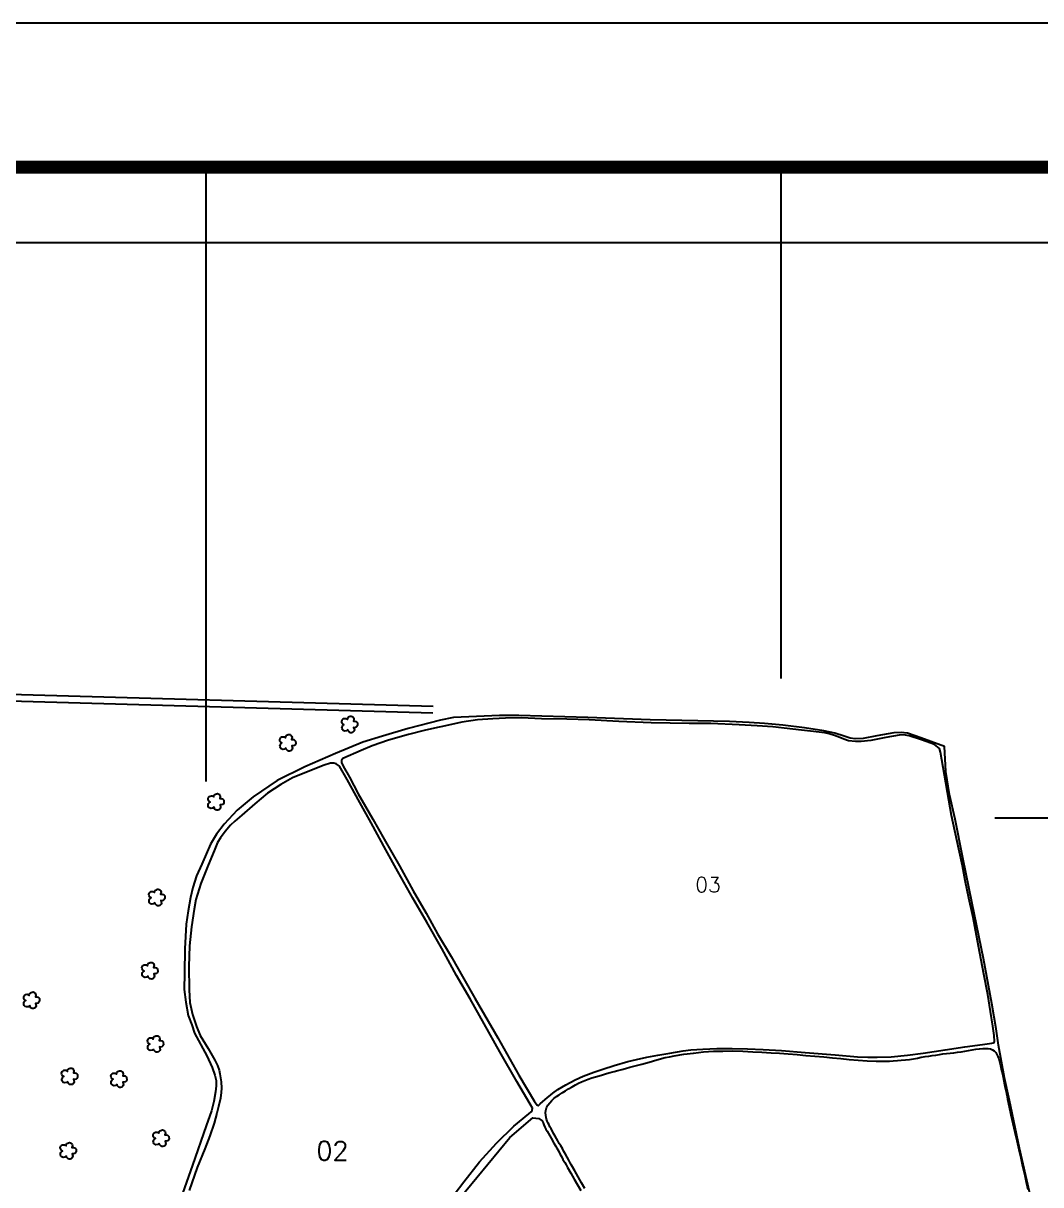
# Model space of a CAD drawing. Extents: x 753852 to 757564, y 7817516 to 7820141.
# Drawn here: x 755291 to 756176, y 7819131 to 7820141 of the extents above; entities that cross this region are included whole.
import ezdxf

# ---------------------------------------------------------------- set-up
doc = ezdxf.new("R2010")
doc.units = 0
doc.header["$MEASUREMENT"] = 0
doc.linetypes.add('CONTINUO', pattern=[0])
doc.linetypes.add('LIN0', pattern=[0])
for name, color, linetype in [('0114000435', 1, 'Continuous'), ('0114000435002', 5, 'Continuous'), ('0114000435003', 5, 'Continuous'), ('_SIMBOLO ARVORE', 118, 'Continuous'), ('ESTRADA', 1, 'Continuous'), ('MALHA', 8, 'Continuous'), ('MARGEM', 5, 'Continuous'), ('TEXTO', 7, 'Continuous'), ('TEXTO_NUN_TAL', 7, 'Continuous')]:
    doc.layers.add(name, color=color, linetype=linetype)
doc.layers.add('0114000435066', color=5, linetype='Continuous', lineweight=25)
doc.layers.add('0114000435067', color=5, linetype='Continuous', lineweight=25)
doc.styles.add('ROMANS', font='romans')

msp = doc.modelspace()

# ---------------------------------------------------------------- linework, layer by layer
at = {"layer": '0114000435', "linetype": 'ByBlock'}
msp.add_lwpolyline([(756172.4, 7819097.2), (756157.6, 7819162.9), (756148.7, 7819204.5), (756144.5, 7819224.1), (756139.1, 7819252.5), (756137.1, 7819266.7), (756133.3, 7819288.7), (756126.1, 7819327.9), (756116.4, 7819375.5), (756108.2, 7819415.3), (756101.4, 7819448.9), (756096.6, 7819470.2), (756093.4, 7819490.4), (756092.2, 7819511.9), (756071.8, 7819519.7), (756060.1, 7819523.7), (756054.7, 7819524.2), (756048.2, 7819523.9), (756033.5, 7819521.2), (756021.5, 7819519), (756014.7, 7819518.6), (756010.2, 7819519.3), (756005, 7819520.9), (755997, 7819523.6), (755987.4, 7819525.6), (755970.5, 7819528.3), (755951.7, 7819530.5), (755935.8, 7819532), (755922.3, 7819532.9), (755905.4, 7819533.7), (755836.2, 7819535.3), (755782.2, 7819537.3), (755722.2, 7819539), (755705.4, 7819538.9), (755665.3, 7819537.2), (755654.1, 7819534.9), (755625.9, 7819527.7), (755603.5, 7819520.9), (755586.5, 7819515.7), (755562.7, 7819506), (755536, 7819494.4), (755512.1, 7819482.4), (755491.1, 7819468.4), (755477.3, 7819456.8), (755465.9, 7819444.4), (755459.3, 7819435.7), (755453.9, 7819427.2), (755446.4, 7819409.9), (755441.8, 7819399.7), (755438.6, 7819389.4), (755436.6, 7819380.7), (755434.6, 7819369.3), (755432.8, 7819357.7), (755431.8, 7819336.3), (755431.4, 7819315), (755431.2, 7819300.8), (755432.5, 7819289.9), (755434.6, 7819278.2), (755437.7, 7819270.1), (755440.2, 7819262.9), (755450.7, 7819243.1), (755455.4, 7819233), (755457.8, 7819226.5), (755459, 7819221.8), (755459.1, 7819217.2), (755458.5, 7819211.8), (755457, 7819203.6), (755454.8, 7819195.3), (755450.4, 7819182.3), (755438.3, 7819148.2), (755429.6, 7819123.4)], dxfattribs=at)
at = {"layer": '0114000435002', "linetype": 'ByBlock'}
msp.add_lwpolyline([(755666, 7819122.7), (755674.2, 7819133.8), (755687.9, 7819151.1), (755702.6, 7819167.3), (755717.9, 7819182.2), (755730.9, 7819192.8), (755732.8, 7819194.6), (755733.7, 7819195.6), (755733.9, 7819197.6), (755732, 7819201.1), (755720.5, 7819220.8), (755705.6, 7819246.7), (755692, 7819271.1), (755679.7, 7819292.8), (755668, 7819313.1), (755655.1, 7819336.6), (755642.2, 7819359.3), (755630, 7819380.3), (755616.8, 7819403.5), (755606.5, 7819422.1), (755593.8, 7819445.6), (755584, 7819463.4), (755573, 7819483.4), (755566.1, 7819495), (755563.2, 7819497.1), (755561.2, 7819497.6), (755558.5, 7819497.5), (755552.8, 7819495.7), (755546.1, 7819493.1), (755525.3, 7819484.8), (755515.1, 7819479.1), (755503.5, 7819471.4), (755492.5, 7819462.1), (755481.3, 7819452.3), (755475.2, 7819447.2), (755471.4, 7819443.6), (755466.9, 7819438.1), (755462.7, 7819432.7), (755460.2, 7819428.5), (755457.2, 7819421.3), (755452.1, 7819408.9), (755445.7, 7819393), (755441.3, 7819379), (755439.7, 7819370.7), (755437.5, 7819355.2), (755435.9, 7819338.8), (755435.2, 7819320.9), (755435.4, 7819300.5), (755436.2, 7819289.4), (755438.3, 7819279.2), (755442, 7819268.7), (755445.1, 7819260.9), (755452.1, 7819249.6), (755457.9, 7819239.4), (755460, 7819234.9), (755461.5, 7819230.8), (755462.1, 7819227.5), (755463.4, 7819220.7), (755463.6, 7819215.1), (755463.2, 7819211.3), (755462.8, 7819206.5), (755461.1, 7819199.1), (755459.5, 7819193.4), (755457.3, 7819184.8), (755453.4, 7819173.7), (755449, 7819162.3), (755442.4, 7819146), (755435.5, 7819126.1)], dxfattribs=at)
at = {"layer": '0114000435003', "linetype": 'ByBlock'}
msp.add_lwpolyline([(755683.8, 7819293.3), (755703.8, 7819258.7), (755722, 7819226.5), (755735.8, 7819203.6), (755738, 7819200.4), (755738.8, 7819199.8), (755740.8, 7819201.5), (755744.9, 7819205.1), (755751.7, 7819210.8), (755756, 7819213.8), (755763.1, 7819218), (755771.2, 7819222.3), (755778, 7819225.4), (755787.2, 7819228.9), (755795.1, 7819231.7), (755805, 7819234.7), (755816.9, 7819238.3), (755824.3, 7819240), (755833.3, 7819242), (755843, 7819243.8), (755853.5, 7819245.6), (755865.1, 7819247.5), (755871.7, 7819248.3), (755882.2, 7819248.9), (755894.3, 7819249.6), (755907.7, 7819249.5), (755921.1, 7819249.4), (755934.7, 7819248.7), (755950.4, 7819247.9), (755971, 7819246.2), (755997.1, 7819244), (756016.5, 7819242.4), (756025.6, 7819242.1), (756033.8, 7819241.9), (756045.8, 7819242.3), (756060.2, 7819243.7), (756073.6, 7819245.6), (756092.7, 7819248.5), (756110, 7819251.1), (756125.2, 7819253.1), (756133.5, 7819254.3), (756134.7, 7819254.5), (756135.5, 7819254.9), (756135.7, 7819255.6), (756135.4, 7819260.8), (756134.3, 7819269.1), (756132.2, 7819281.6), (756129.9, 7819296.6), (756126.4, 7819314.2), (756123, 7819332.5), (756120, 7819347.7), (756117.1, 7819363.4), (756113.5, 7819380.3), (756110.3, 7819395.7), (756107.8, 7819408.3), (756104.8, 7819422.7), (756098.3, 7819452.2), (756088.9, 7819507.2), (756087.9, 7819510.2), (756083.5, 7819513.7), (756072.2, 7819517.8), (756061.4, 7819521.4), (756056.5, 7819522.2), (756052.7, 7819521.8), (756041.1, 7819519.9), (756028.2, 7819517.3), (756019.7, 7819516.3), (756014.9, 7819516.3), (756008.7, 7819517), (756004.6, 7819518.4), (756001.2, 7819520), (755996.7, 7819521.7), (755992.1, 7819523.1), (755988.1, 7819523.9), (755975.6, 7819525.3), (755967.9, 7819526.2), (755952.7, 7819528), (755943.1, 7819529.1), (755929.4, 7819530.1), (755913.7, 7819530.9), (755889, 7819531.9), (755870.1, 7819531.9), (755837.3, 7819532.7), (755809.2, 7819533.7), (755783.4, 7819535.3), (755764, 7819535.8), (755741.9, 7819536.2), (755724.4, 7819536.9), (755710.5, 7819536.7), (755699.6, 7819536), (755686.3, 7819535.1), (755672.5, 7819533.2), (755658.3, 7819530.1), (755648.7, 7819528), (755639.9, 7819525.8), (755626.2, 7819522.5), (755608.8, 7819517.5), (755594.6, 7819512.6), (755584.9, 7819508.5), (755569, 7819501.5), (755568, 7819500), (755567.9, 7819498.2), (755569.4, 7819494.9), (755574.8, 7819485.5), (755582.5, 7819471), (755595.1, 7819449), (755605, 7819431.4), (755618.5, 7819408.3), (755630.2, 7819386.6), (755641.5, 7819367.2), (755651.5, 7819349.2), (755663.3, 7819329.5), (755674.3, 7819310.2)], close=True, dxfattribs=at)
at = {"layer": '0114000435066'}
msp.add_lwpolyline([(755666.6, 7819114.4), (755714.2, 7819172.3), (755734.2, 7819189.2), (755739.5, 7819188.6), (755742.5, 7819186.8), (755743.2, 7819185), (755743.9, 7819183.2), (755744.8, 7819181.3), (755745.7, 7819179.5), (755746.7, 7819177.7), (755747.8, 7819175.7), (755749, 7819173.7), (755750.3, 7819171.5), (755752.6, 7819167.3), (755753.9, 7819165), (755755.2, 7819162.8), (755756.5, 7819160.5), (755757.8, 7819158.1), (755759.2, 7819155.7), (755760.5, 7819153.1), (755762, 7819150.6), (755763.3, 7819148.4), (755764.5, 7819146.2), (755767.4, 7819141.2), (755770.3, 7819136.1), (755776.1, 7819126)], dxfattribs=at)
at = {"layer": '0114000435067'}
msp.add_lwpolyline([(755779.6, 7819127.9), (755776.7, 7819132.9), (755773.8, 7819138.1), (755770.8, 7819143.2), (755768, 7819148.1), (755766.7, 7819150.3), (755765.5, 7819152.5), (755764.1, 7819155), (755762.8, 7819157.6), (755761.3, 7819160.1), (755760, 7819162.5), (755758.6, 7819164.9), (755757.3, 7819167), (755756, 7819169.2), (755753.8, 7819173.4), (755752.4, 7819175.7), (755751.3, 7819177.7), (755750.2, 7819179.6), (755749.2, 7819181.4), (755748.4, 7819183.1), (755747.5, 7819184.8), (755746.9, 7819186.4), (755746.3, 7819188), (755745.9, 7819189.7), (755745.5, 7819191.5), (755745.3, 7819193.6), (755745.5, 7819195.8), (755746.2, 7819198.1), (755747.4, 7819200.3), (755749, 7819202.4), (755750.8, 7819204.3), (755752.7, 7819206), (755754.8, 7819207.8), (755757.1, 7819209.4), (755759.7, 7819211.1), (755762.6, 7819212.8), (755765.4, 7819214.5), (755768.5, 7819216.2), (755771.4, 7819217.9), (755774, 7819219.3), (755776.6, 7819220.6), (755779.4, 7819221.8), (755782.5, 7819222.9), (755785.6, 7819224), (755788.7, 7819225), (755791.9, 7819225.9), (755795, 7819226.8), (755798.3, 7819227.7), (755801.5, 7819228.7), (755804.9, 7819229.6), (755808.2, 7819230.4), (755811.6, 7819231.3), (755815, 7819232.2), (755818.5, 7819233.2), (755822.1, 7819234.2), (755825.5, 7819235.1), (755829, 7819236), (755835.5, 7819237.8), (755842.2, 7819239.7), (755849.4, 7819241.6), (755853.2, 7819242.4), (755857.1, 7819243.2), (755865.5, 7819244.5), (755874, 7819245.6), (755882.7, 7819246.6), (755891.3, 7819247.1), (755899.5, 7819247.3), (755908, 7819247.4), (755916.8, 7819247.1), (755925.6, 7819246.8), (755933.4, 7819246.4), (755941.4, 7819245.8), (755948.7, 7819245.4), (755956.2, 7819244.8), (755964, 7819244.2), (755971.6, 7819243.6), (755979.4, 7819243), (755987.4, 7819242.2), (755994.9, 7819241.4), (756002.1, 7819240.8), (756009.5, 7819240), (756017.2, 7819239.4), (756025, 7819238.9), (756032.9, 7819238.6), (756040.8, 7819238.5), (756044.3, 7819238.5), (756047.7, 7819238.7), (756051.3, 7819239), (756054.7, 7819239.3), (756058.3, 7819239.7), (756061.7, 7819240.1), (756065.3, 7819240.7), (756068.8, 7819241.3), (756072.1, 7819241.9), (756075.5, 7819242.5), (756078.6, 7819243), (756081.6, 7819243.5), (756084.7, 7819243.9), (756087.8, 7819244.4), (756090.8, 7819244.8), (756093.9, 7819245.1), (756097.1, 7819245.5), (756100.3, 7819245.9), (756103.5, 7819246.4), (756106.8, 7819246.8), (756109.9, 7819247.3), (756113.2, 7819247.8), (756116.4, 7819248.4), (756119.6, 7819248.9), (756122.7, 7819249.3), (756125.5, 7819249.6), (756128, 7819249.7), (756130.3, 7819249.6), (756132.2, 7819249.2), (756133.9, 7819248.4), (756135.5, 7819247.4), (756136.8, 7819246), (756137.8, 7819244.4), (756138.7, 7819242.7), (756139.4, 7819240.7), (756140, 7819238.4), (756140.6, 7819236.1), (756141.2, 7819233.4), (756141.9, 7819230.5), (756142.6, 7819227.6), (756143.2, 7819224.5), (756143.8, 7819221.5), (756144.5, 7819218.4), (756145.1, 7819215.4), (756145.8, 7819212.2), (756146.4, 7819208.9), (756147, 7819205.5), (756148.5, 7819198.8), (756149.9, 7819191.9), (756151.7, 7819184.3), (756153.4, 7819176.8), (756155.1, 7819169.5), (756156.9, 7819161.9), (756158.6, 7819154.5), (756160.2, 7819147.3), (756161.7, 7819140.5), (756163.2, 7819133.5), (756164.6, 7819127)], dxfattribs=at)
at = {"layer": '_SIMBOLO ARVORE', "linetype": 'CONTINUO'}
for points in [[(755573.4, 7819526.7, 0), (755572.2, 7819525.6, 0), (755570.6, 7819525.4, 0), (755569.5, 7819525.9, 0), (755568.7, 7819526.7, 0), (755568.4, 7819527.6, 0), (755568.3, 7819528.9, 0), (755568.7, 7819529.7, 0), (755569.2, 7819530.3, 0), (755570.1, 7819531, 0), (755569.5, 7819531.1, 0), (755568.9, 7819531.6, 0), (755568.2, 7819532.7, 0), (755568.1, 7819533.9, 0), (755568.6, 7819535.3, 0), (755569.1, 7819535.7, 0), (755570, 7819536.3, 0), (755571, 7819536.4, 0), (755571.8, 7819536.3, 0), (755572.4, 7819536, 0), (755573.1, 7819535.4, 0), (755573.3, 7819536.6, 0), (755573.5, 7819537, 0), (755574, 7819537.7, 0), (755574.7, 7819538, 0), (755575.5, 7819538.3, 0), (755576.3, 7819538.4, 0), (755577.1, 7819538.2, 0), (755577.7, 7819537.9, 0), (755578.2, 7819537.4, 0), (755578.6, 7819536.6, 0), (755578.8, 7819535.7, 0), (755578.4, 7819534.1, 0), (755579.5, 7819534.1, 0), (755580.4, 7819533.9, 0), (755581.3, 7819533.2, 0), (755581.8, 7819532.6, 0), (755581.9, 7819530.4, 0), (755581.4, 7819529.4, 0), (755580.7, 7819528.7, 0), (755579.5, 7819528.4, 0), (755578.5, 7819528.5, 0), (755579.1, 7819526.4, 0), (755578.8, 7819525.5, 0), (755578.2, 7819524.7, 0), (755577.6, 7819524.2, 0), (755576.6, 7819523.9, 0), (755575.7, 7819524, 0), (755575, 7819524.2, 0), (755574.2, 7819525, 0), (755573.7, 7819525.7, 0), (755573.5, 7819526.8, 0)], [(755519.6, 7819510.8, 0), (755518.4, 7819509.7, 0), (755516.8, 7819509.5, 0), (755515.6, 7819510, 0), (755514.8, 7819510.8, 0), (755514.5, 7819511.7, 0), (755514.4, 7819513, 0), (755514.9, 7819513.8, 0), (755515.3, 7819514.4, 0), (755516.2, 7819515.1, 0), (755515.6, 7819515.3, 0), (755515.1, 7819515.7, 0), (755514.4, 7819516.8, 0), (755514.3, 7819518, 0), (755514.8, 7819519.4, 0), (755515.3, 7819519.8, 0), (755516.2, 7819520.4, 0), (755517.2, 7819520.5, 0), (755518, 7819520.4, 0), (755518.6, 7819520.1, 0), (755519.3, 7819519.5, 0), (755519.5, 7819520.7, 0), (755519.6, 7819521.1, 0), (755520.1, 7819521.8, 0), (755520.9, 7819522.1, 0), (755521.6, 7819522.4, 0), (755522.4, 7819522.5, 0), (755523.2, 7819522.4, 0), (755523.9, 7819522, 0), (755524.3, 7819521.5, 0), (755524.7, 7819520.7, 0), (755524.9, 7819519.8, 0), (755524.5, 7819518.2, 0), (755525.7, 7819518.2, 0), (755526.6, 7819518, 0), (755527.5, 7819517.3, 0), (755528, 7819516.7, 0), (755528.1, 7819514.5, 0), (755527.6, 7819513.5, 0), (755526.8, 7819512.8, 0), (755525.7, 7819512.5, 0), (755524.7, 7819512.6, 0), (755525.2, 7819510.5, 0), (755525, 7819509.6, 0), (755524.4, 7819508.8, 0), (755523.7, 7819508.3, 0), (755522.8, 7819508, 0), (755521.9, 7819508.1, 0), (755521.2, 7819508.3, 0), (755520.4, 7819509.1, 0), (755519.8, 7819509.8, 0), (755519.6, 7819510.9, 0)], [(755457.2, 7819459.4, 0), (755455.9, 7819458.3, 0), (755454.4, 7819458.2, 0), (755453.2, 7819458.6, 0), (755452.4, 7819459.4, 0), (755452.1, 7819460.3, 0), (755452, 7819461.6, 0), (755452.4, 7819462.5, 0), (755452.9, 7819463.1, 0), (755453.8, 7819463.7, 0), (755453.2, 7819463.9, 0), (755452.7, 7819464.4, 0), (755452, 7819465.4, 0), (755451.9, 7819466.7, 0), (755452.4, 7819468, 0), (755452.9, 7819468.5, 0), (755453.8, 7819469, 0), (755454.8, 7819469.2, 0), (755455.6, 7819469.1, 0), (755456.2, 7819468.8, 0), (755456.8, 7819468.2, 0), (755457, 7819469.3, 0), (755457.2, 7819469.8, 0), (755457.7, 7819470.4, 0), (755458.5, 7819470.7, 0), (755459.2, 7819471, 0), (755460, 7819471.1, 0), (755460.8, 7819471, 0), (755461.5, 7819470.6, 0), (755461.9, 7819470.1, 0), (755462.3, 7819469.3, 0), (755462.5, 7819468.4, 0), (755462.1, 7819466.8, 0), (755463.3, 7819466.8, 0), (755464.2, 7819466.6, 0), (755465.1, 7819465.9, 0), (755465.6, 7819465.3, 0), (755465.7, 7819463.1, 0), (755465.2, 7819462.1, 0), (755464.4, 7819461.5, 0), (755463.3, 7819461.2, 0), (755462.3, 7819461.2, 0), (755462.8, 7819459.2, 0), (755462.6, 7819458.3, 0), (755462, 7819457.4, 0), (755461.3, 7819456.9, 0), (755460.4, 7819456.7, 0), (755459.4, 7819456.7, 0), (755458.7, 7819456.9, 0), (755457.9, 7819457.7, 0), (755457.4, 7819458.4, 0), (755457.2, 7819459.5, 0)], [(755405.8, 7819376.2, 0), (755404.6, 7819375.2, 0), (755403, 7819375, 0), (755401.8, 7819375.4, 0), (755401, 7819376.2, 0), (755400.7, 7819377.1, 0), (755400.6, 7819378.5, 0), (755401.1, 7819379.3, 0), (755401.5, 7819379.9, 0), (755402.4, 7819380.5, 0), (755401.8, 7819380.7, 0), (755401.3, 7819381.2, 0), (755400.6, 7819382.3, 0), (755400.5, 7819383.5, 0), (755401, 7819384.8, 0), (755401.5, 7819385.3, 0), (755402.4, 7819385.9, 0), (755403.4, 7819386, 0), (755404.2, 7819385.9, 0), (755404.8, 7819385.6, 0), (755405.4, 7819385, 0), (755405.7, 7819386.2, 0), (755405.8, 7819386.6, 0), (755406.3, 7819387.3, 0), (755407.1, 7819387.5, 0), (755407.8, 7819387.9, 0), (755408.6, 7819387.9, 0), (755409.4, 7819387.8, 0), (755410.1, 7819387.5, 0), (755410.5, 7819387, 0), (755410.9, 7819386.2, 0), (755411.1, 7819385.3, 0), (755410.7, 7819383.6, 0), (755411.9, 7819383.7, 0), (755412.8, 7819383.4, 0), (755413.7, 7819382.7, 0), (755414.2, 7819382.2, 0), (755414.3, 7819380, 0), (755413.8, 7819379, 0), (755413, 7819378.3, 0), (755411.9, 7819378, 0), (755410.9, 7819378.1, 0), (755411.4, 7819376, 0), (755411.2, 7819375.1, 0), (755410.6, 7819374.3, 0), (755409.9, 7819373.7, 0), (755409, 7819373.5, 0), (755408, 7819373.6, 0), (755407.3, 7819373.8, 0), (755406.5, 7819374.6, 0), (755406, 7819375.3, 0), (755405.8, 7819376.3, 0)], [(755399.7, 7819312.6, 0), (755398.4, 7819311.6, 0), (755396.8, 7819311.4, 0), (755395.7, 7819311.8, 0), (755394.9, 7819312.6, 0), (755394.6, 7819313.5, 0), (755394.5, 7819314.9, 0), (755394.9, 7819315.7, 0), (755395.4, 7819316.3, 0), (755396.3, 7819316.9, 0), (755395.7, 7819317.1, 0), (755395.1, 7819317.6, 0), (755394.5, 7819318.7, 0), (755394.4, 7819319.9, 0), (755394.8, 7819321.2, 0), (755395.3, 7819321.7, 0), (755396.3, 7819322.3, 0), (755397.3, 7819322.4, 0), (755398, 7819322.3, 0), (755398.7, 7819322, 0), (755399.3, 7819321.4, 0), (755399.5, 7819322.6, 0), (755399.7, 7819323, 0), (755400.2, 7819323.7, 0), (755401, 7819323.9, 0), (755401.7, 7819324.3, 0), (755402.5, 7819324.3, 0), (755403.3, 7819324.2, 0), (755403.9, 7819323.9, 0), (755404.4, 7819323.4, 0), (755404.8, 7819322.6, 0), (755405, 7819321.7, 0), (755404.6, 7819320, 0), (755405.7, 7819320.1, 0), (755406.7, 7819319.8, 0), (755407.6, 7819319.1, 0), (755408, 7819318.6, 0), (755408.2, 7819316.4, 0), (755407.6, 7819315.4, 0), (755406.9, 7819314.7, 0), (755405.8, 7819314.4, 0), (755404.8, 7819314.5, 0), (755405.3, 7819312.4, 0), (755405.1, 7819311.5, 0), (755404.5, 7819310.7, 0), (755403.8, 7819310.1, 0), (755402.9, 7819309.9, 0), (755401.9, 7819310, 0), (755401.2, 7819310.2, 0), (755400.4, 7819311, 0), (755399.9, 7819311.7, 0), (755399.7, 7819312.7, 0)], [(755296.9, 7819287, 0), (755295.6, 7819285.9, 0), (755294.1, 7819285.7, 0), (755292.9, 7819286.2, 0), (755292.1, 7819286.9, 0), (755291.8, 7819287.8, 0), (755291.7, 7819289.2, 0), (755292.1, 7819290, 0), (755292.6, 7819290.6, 0), (755293.5, 7819291.3, 0), (755292.9, 7819291.4, 0), (755292.4, 7819291.9, 0), (755291.7, 7819293, 0), (755291.6, 7819294.2, 0), (755292, 7819295.6, 0), (755292.6, 7819296, 0), (755293.5, 7819296.6, 0), (755294.5, 7819296.7, 0), (755295.2, 7819296.6, 0), (755295.9, 7819296.3, 0), (755296.5, 7819295.7, 0), (755296.7, 7819296.9, 0), (755296.9, 7819297.3, 0), (755297.4, 7819298, 0), (755298.2, 7819298.3, 0), (755298.9, 7819298.6, 0), (755299.7, 7819298.7, 0), (755300.5, 7819298.5, 0), (755301.1, 7819298.2, 0), (755301.6, 7819297.7, 0), (755302, 7819296.9, 0), (755302.2, 7819296, 0), (755301.8, 7819294.4, 0), (755302.9, 7819294.4, 0), (755303.9, 7819294.2, 0), (755304.8, 7819293.5, 0), (755305.3, 7819292.9, 0), (755305.4, 7819290.7, 0), (755304.8, 7819289.7, 0), (755304.1, 7819289, 0), (755303, 7819288.7, 0), (755302, 7819288.8, 0), (755302.5, 7819286.7, 0), (755302.3, 7819285.8, 0), (755301.7, 7819285, 0), (755301, 7819284.5, 0), (755300.1, 7819284.2, 0), (755299.1, 7819284.3, 0), (755298.4, 7819284.5, 0), (755297.6, 7819285.3, 0), (755297.1, 7819286, 0), (755296.9, 7819287.1, 0)], [(755404.6, 7819249, 0), (755403.3, 7819248, 0), (755401.7, 7819247.8, 0), (755400.6, 7819248.2, 0), (755399.8, 7819249, 0), (755399.5, 7819249.9, 0), (755399.4, 7819251.3, 0), (755399.8, 7819252.1, 0), (755400.3, 7819252.7, 0), (755401.2, 7819253.3, 0), (755400.6, 7819253.5, 0), (755400, 7819254, 0), (755399.4, 7819255.1, 0), (755399.2, 7819256.3, 0), (755399.7, 7819257.6, 0), (755400.2, 7819258.1, 0), (755401.2, 7819258.7, 0), (755402.2, 7819258.8, 0), (755402.9, 7819258.7, 0), (755403.5, 7819258.4, 0), (755404.2, 7819257.8, 0), (755404.4, 7819259, 0), (755404.6, 7819259.4, 0), (755405.1, 7819260.1, 0), (755405.9, 7819260.3, 0), (755406.6, 7819260.7, 0), (755407.4, 7819260.7, 0), (755408.2, 7819260.6, 0), (755408.8, 7819260.3, 0), (755409.3, 7819259.8, 0), (755409.7, 7819259, 0), (755409.9, 7819258.1, 0), (755409.5, 7819256.5, 0), (755410.6, 7819256.5, 0), (755411.6, 7819256.2, 0), (755412.5, 7819255.5, 0), (755412.9, 7819255, 0), (755413.1, 7819252.8, 0), (755412.5, 7819251.8, 0), (755411.8, 7819251.1, 0), (755410.7, 7819250.8, 0), (755409.7, 7819250.9, 0), (755410.2, 7819248.8, 0), (755410, 7819247.9, 0), (755409.4, 7819247.1, 0), (755408.7, 7819246.6, 0), (755407.8, 7819246.3, 0), (755406.8, 7819246.4, 0), (755406.1, 7819246.6, 0), (755405.3, 7819247.4, 0), (755404.8, 7819248.1, 0), (755404.6, 7819249.1, 0)], [(755329.9, 7819220.9, 0), (755328.7, 7819219.9, 0), (755327.1, 7819219.7, 0), (755326, 7819220.1, 0), (755325.2, 7819220.9, 0), (755324.8, 7819221.8, 0), (755324.7, 7819223.1, 0), (755325.2, 7819224, 0), (755325.6, 7819224.6, 0), (755326.5, 7819225.2, 0), (755326, 7819225.4, 0), (755325.4, 7819225.9, 0), (755324.7, 7819226.9, 0), (755324.6, 7819228.2, 0), (755325.1, 7819229.5, 0), (755325.6, 7819230, 0), (755326.5, 7819230.6, 0), (755327.5, 7819230.7, 0), (755328.3, 7819230.6, 0), (755328.9, 7819230.3, 0), (755329.6, 7819229.7, 0), (755329.8, 7819230.8, 0), (755330, 7819231.3, 0), (755330.5, 7819231.9, 0), (755331.2, 7819232.2, 0), (755331.9, 7819232.5, 0), (755332.8, 7819232.6, 0), (755333.6, 7819232.5, 0), (755334.2, 7819232.2, 0), (755334.7, 7819231.7, 0), (755335.1, 7819230.8, 0), (755335.2, 7819229.9, 0), (755334.9, 7819228.3, 0), (755336, 7819228.3, 0), (755336.9, 7819228.1, 0), (755337.8, 7819227.4, 0), (755338.3, 7819226.9, 0), (755338.4, 7819224.6, 0), (755337.9, 7819223.6, 0), (755337.2, 7819223, 0), (755336, 7819222.7, 0), (755335, 7819222.8, 0), (755335.6, 7819220.7, 0), (755335.3, 7819219.8, 0), (755334.7, 7819218.9, 0), (755334, 7819218.4, 0), (755333.1, 7819218.2, 0), (755332.2, 7819218.2, 0), (755331.5, 7819218.4, 0), (755330.7, 7819219.2, 0), (755330.1, 7819219.9, 0), (755330, 7819221, 0)], [(755372.8, 7819218.5, 0), (755371.5, 7819217.4, 0), (755369.9, 7819217.2, 0), (755368.8, 7819217.7, 0), (755368, 7819218.5, 0), (755367.7, 7819219.4, 0), (755367.6, 7819220.7, 0), (755368, 7819221.5, 0), (755368.5, 7819222.2, 0), (755369.4, 7819222.8, 0), (755368.8, 7819223, 0), (755368.2, 7819223.4, 0), (755367.6, 7819224.5, 0), (755367.4, 7819225.8, 0), (755367.9, 7819227.1, 0), (755368.4, 7819227.5, 0), (755369.4, 7819228.1, 0), (755370.3, 7819228.2, 0), (755371.1, 7819228.1, 0), (755371.7, 7819227.8, 0), (755372.4, 7819227.2, 0), (755372.6, 7819228.4, 0), (755372.8, 7819228.9, 0), (755373.3, 7819229.5, 0), (755374, 7819229.8, 0), (755374.8, 7819230.1, 0), (755375.6, 7819230.2, 0), (755376.4, 7819230.1, 0), (755377, 7819229.7, 0), (755377.5, 7819229.2, 0), (755377.9, 7819228.4, 0), (755378.1, 7819227.5, 0), (755377.7, 7819225.9, 0), (755378.8, 7819225.9, 0), (755379.8, 7819225.7, 0), (755380.6, 7819225, 0), (755381.1, 7819224.4, 0), (755381.3, 7819222.2, 0), (755380.7, 7819221.2, 0), (755380, 7819220.5, 0), (755378.8, 7819220.2, 0), (755377.8, 7819220.3, 0), (755378.4, 7819218.2, 0), (755378.1, 7819217.3, 0), (755377.5, 7819216.5, 0), (755376.9, 7819216, 0), (755375.9, 7819215.7, 0), (755375, 7819215.8, 0), (755374.3, 7819216, 0), (755373.5, 7819216.8, 0), (755373, 7819217.5, 0), (755372.8, 7819218.6, 0)], [(755409.5, 7819167.1, 0), (755408.2, 7819166.1, 0), (755406.6, 7819165.9, 0), (755405.5, 7819166.3, 0), (755404.7, 7819167.1, 0), (755404.4, 7819168, 0), (755404.3, 7819169.3, 0), (755404.7, 7819170.2, 0), (755405.2, 7819170.8, 0), (755406.1, 7819171.4, 0), (755405.5, 7819171.6, 0), (755404.9, 7819172.1, 0), (755404.3, 7819173.1, 0), (755404.1, 7819174.4, 0), (755404.6, 7819175.7, 0), (755405.1, 7819176.2, 0), (755406.1, 7819176.7, 0), (755407, 7819176.9, 0), (755407.8, 7819176.8, 0), (755408.4, 7819176.5, 0), (755409.1, 7819175.9, 0), (755409.3, 7819177, 0), (755409.5, 7819177.5, 0), (755410, 7819178.1, 0), (755410.8, 7819178.4, 0), (755411.5, 7819178.7, 0), (755412.3, 7819178.8, 0), (755413.1, 7819178.7, 0), (755413.7, 7819178.4, 0), (755414.2, 7819177.8, 0), (755414.6, 7819177, 0), (755414.8, 7819176.1, 0), (755414.4, 7819174.5, 0), (755415.5, 7819174.5, 0), (755416.5, 7819174.3, 0), (755417.3, 7819173.6, 0), (755417.8, 7819173, 0), (755418, 7819170.8, 0), (755417.4, 7819169.8, 0), (755416.7, 7819169.2, 0), (755415.6, 7819168.9, 0), (755414.6, 7819168.9, 0), (755415.1, 7819166.9, 0), (755414.9, 7819166, 0), (755414.2, 7819165.1, 0), (755413.6, 7819164.6, 0), (755412.6, 7819164.4, 0), (755411.7, 7819164.4, 0), (755411, 7819164.6, 0), (755410.2, 7819165.4, 0), (755409.7, 7819166.1, 0), (755409.5, 7819167.2, 0)], [(755328.7, 7819156.1, 0), (755327.5, 7819155, 0), (755325.9, 7819154.9, 0), (755324.7, 7819155.3, 0), (755323.9, 7819156.1, 0), (755323.6, 7819157, 0), (755323.5, 7819158.3, 0), (755324, 7819159.2, 0), (755324.4, 7819159.8, 0), (755325.3, 7819160.4, 0), (755324.7, 7819160.6, 0), (755324.2, 7819161.1, 0), (755323.5, 7819162.1, 0), (755323.4, 7819163.4, 0), (755323.9, 7819164.7, 0), (755324.4, 7819165.2, 0), (755325.3, 7819165.7, 0), (755326.3, 7819165.9, 0), (755327.1, 7819165.8, 0), (755327.7, 7819165.5, 0), (755328.4, 7819164.9, 0), (755328.6, 7819166, 0), (755328.7, 7819166.5, 0), (755329.2, 7819167.1, 0), (755330, 7819167.4, 0), (755330.7, 7819167.7, 0), (755331.5, 7819167.8, 0), (755332.3, 7819167.7, 0), (755333, 7819167.3, 0), (755333.4, 7819166.8, 0), (755333.8, 7819166, 0), (755334, 7819165.1, 0), (755333.6, 7819163.5, 0), (755334.8, 7819163.5, 0), (755335.7, 7819163.3, 0), (755336.6, 7819162.6, 0), (755337.1, 7819162, 0), (755337.2, 7819159.8, 0), (755336.7, 7819158.8, 0), (755335.9, 7819158.2, 0), (755334.8, 7819157.9, 0), (755333.8, 7819157.9, 0), (755334.3, 7819155.9, 0), (755334.1, 7819155, 0), (755333.5, 7819154.1, 0), (755332.8, 7819153.6, 0), (755331.9, 7819153.4, 0), (755331, 7819153.4, 0), (755330.3, 7819153.6, 0), (755329.5, 7819154.4, 0), (755328.9, 7819155.1, 0), (755328.7, 7819156.2, 0)]]:
    msp.add_polyline3d(points, dxfattribs=at)
at = {"layer": 'ESTRADA', "linetype": 'ByBlock'}
for points in [[(755133.5, 7819530.7), (755178.4, 7819552.7), (755204.7, 7819557.7), (755258.7, 7819558.2), (755647.5, 7819547.2)], [(755136.2, 7819525.4), (755180.4, 7819547), (755205.3, 7819551.8), (755258.6, 7819552.2), (755647.3, 7819541.2)]]:
    msp.add_lwpolyline(points, dxfattribs=at)
at = {"layer": 'MALHA'}
for points in [[(755450, 7820015.6), (755450, 7819481.5)], [(755950, 7820015.6), (755950, 7819571.1)], [(754498.6, 7819950), (756849.8, 7819950)], [(756136.1, 7819450), (756840.8, 7819450)]]:
    msp.add_lwpolyline(points, dxfattribs=at)
at = {"layer": 'MARGEM', "color": 174, "linetype": 'LIN0', "flags": 128}
msp.add_lwpolyline([(757564.1, 7820140.6), (753851.6, 7820140.6), (753851.6, 7817515.6), (757564.1, 7817515.6)], close=True, dxfattribs=at)
at = {"layer": 'MARGEM', "color": 174, "linetype": 'LIN0', "const_width": 11.4, "flags": 128}
msp.add_lwpolyline([(757439.1, 7820015.6), (753976.6, 7820015.6), (753976.6, 7817640.6), (757439.1, 7817640.6)], close=True, dxfattribs=at)

# ---------------------------------------------------------------- texts
at = {"layer": 'TEXTO', "color": 7, "linetype": 'ByBlock', "style": 'ROMANS'}
msp.add_text('03', height=13, dxfattribs=at).set_placement((755875.5, 7819385.4))
at = {"layer": 'TEXTO_NUN_TAL', "linetype": 'ByBlock', "style": 'ROMANS'}
msp.add_text('02', height=16.25, dxfattribs=at).set_placement((755546.1, 7819152.6))

doc.saveas('drawing.dxf')
